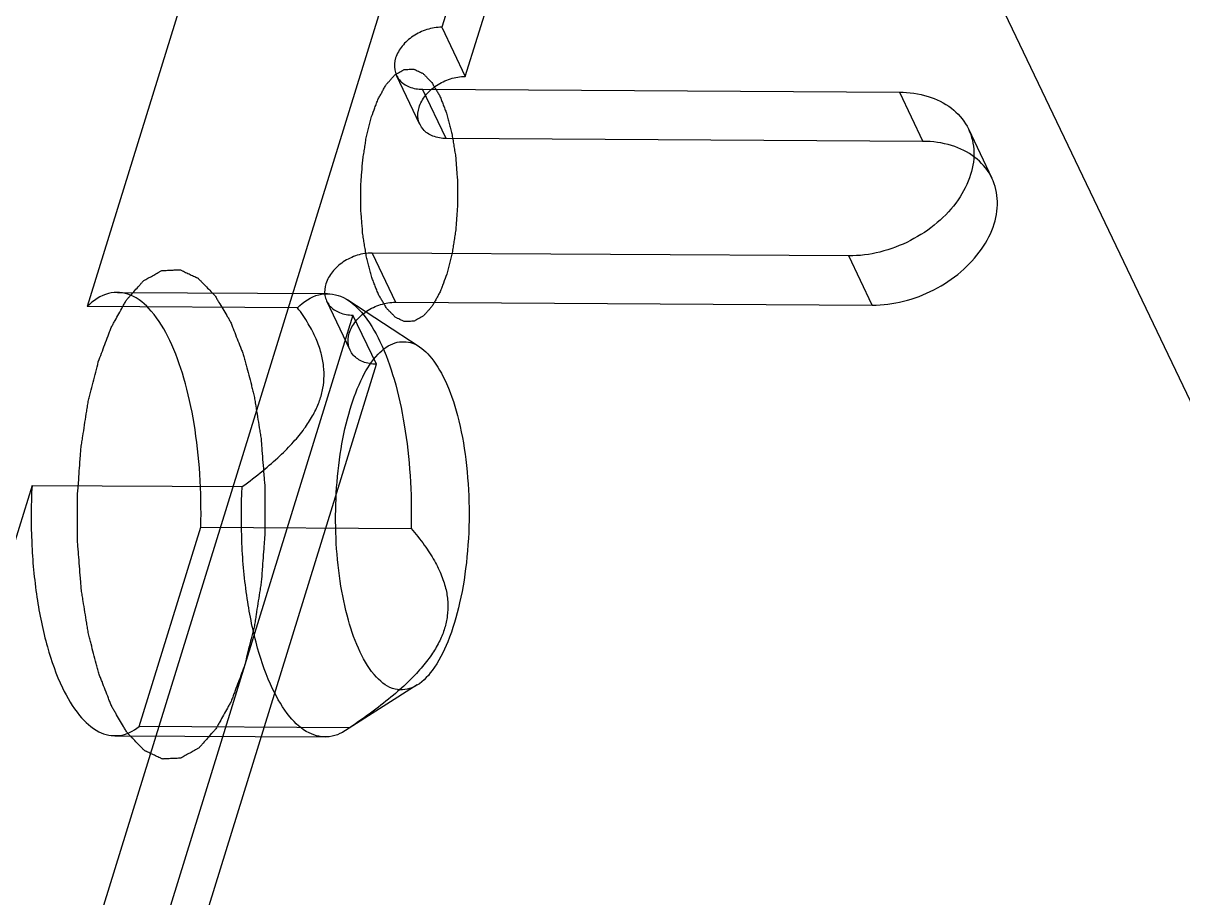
# Model space of a CAD drawing. Header units: millimetres. Extents: x 753 to 1632, y 352 to 973.
# Drawn here: x 1232.242 to 1235.903, y 770.289 to 773.05 of the extents above; entities that cross this region are included whole.
import ezdxf

# ---------------------------------------------------------------- set-up
doc = ezdxf.new("R2010")
doc.units = ezdxf.units.MM
doc.header["$LTSCALE"] = 30.734
doc.layers.get('0').update_dxf_attribs({"linetype": 'CONTINUOUS'})
doc.layers.add('CURVES', color=7, linetype='CONTINUOUS')

msp = doc.modelspace()

# ---------------------------------------------------------------- linework, layer by layer
at = {"color": 7, "linetype": 'Continuous'}
msp.add_line((1233.45344, 777.03338), (1240.28188, 762.73691), dxfattribs=at)
at = {"color": 6, "linetype": 'Continuous'}
for p, q in [((1233.77382, 773.71907), (1233.56322, 773.03757)), ((1233.63744, 772.88217), (1233.84804, 773.56367)), ((1233.46897, 773.41545), (1232.01657, 768.71549)), ((1232.80512, 773.32422), (1232.4441, 772.15596)), ((1233.56322, 773.03757), (1233.63744, 772.88217)), ((1233.49439, 772.73038), (1233.42017, 772.88578)), ((1233.50271, 772.84174), (1235.00792, 772.83279)), ((1233.57693, 772.68634), (1233.50271, 772.84174)), ((1235.00792, 772.83279), (1235.08214, 772.67739)), ((1235.22581, 772.71652), (1235.30004, 772.56112)), ((1235.08214, 772.67739), (1233.57693, 772.68634)), ((1234.84815, 772.31579), (1233.34294, 772.32474)), ((1233.34294, 772.32474), (1233.41716, 772.16935)), ((1234.92238, 772.16039), (1234.84815, 772.31579)), ((1232.53912, 772.20056), (1233.20289, 772.19662)), ((1233.10788, 772.15201), (1232.4441, 772.15596)), ((1233.27411, 772.01756), (1233.19989, 772.17295)), ((1233.49233, 772.0289), (1233.26696, 772.17588)), ((1233.41716, 772.16935), (1234.92238, 772.16039)), ((1233.28243, 772.12891), (1232.59496, 769.90426)), ((1233.35665, 771.97352), (1233.28243, 772.12891)), ((1232.66918, 769.74887), (1233.35665, 771.97352)), ((1232.26954, 771.5911), (1231.90852, 770.42283)), ((1232.26954, 771.5911), (1232.93332, 771.58715)), ((1232.60774, 770.82945), (1232.8024, 771.45937)), ((1232.8024, 771.45937), (1233.46618, 771.45542)), ((1233.48598, 770.9609), (1233.25887, 770.81661)), ((1233.27152, 770.8255), (1232.60774, 770.82945)), ((1232.53079, 770.80059), (1233.19457, 770.79664))]:
    msp.add_line(p, q, dxfattribs=at)
for points, start_tangent, end_tangent in [([(1233.56322, 773.03757), (1233.51647, 773.0303), (1233.4727, 773.00936), (1233.43812, 772.97808), (1233.41762, 772.94072), (1233.41464, 772.90324), (1233.42955, 772.87135), (1233.46042, 772.84962), (1233.50271, 772.84174)], (-0.9999823, 0.0059479), (0.9999823, -0.0059479)), ([(1233.57693, 772.68634), (1233.53484, 772.69414), (1233.50413, 772.71552), (1233.48899, 772.7471), (1233.49161, 772.78456), (1233.51176, 772.82195), (1233.54629, 772.85355), (1233.59045, 772.87482), (1233.63744, 772.88217)], (-0.9999823, 0.0059479), (0.9999823, -0.0059479)), ([(1235.00792, 772.83279), (1235.09848, 772.81949), (1235.17194, 772.78227), (1235.22154, 772.72486), (1235.24261, 772.65269), (1235.23286, 772.57248)], (0.9999823, -0.0059479), (-0.2952474, -0.9554208)), ([(1235.30709, 772.41708), (1235.31683, 772.4973), (1235.29576, 772.56948), (1235.24615, 772.62688), (1235.17269, 772.66409), (1235.08214, 772.67739)], (0.2952474, 0.9554208), (-0.9999823, 0.0059479)), ([(1235.23286, 772.57248), (1235.19308, 772.49243), (1235.12756, 772.42077), (1235.04272, 772.36417), (1234.94657, 772.32796), (1234.84815, 772.31579)], (-0.2952474, -0.9554208), (-0.9999823, 0.0059479)), ([(1234.92238, 772.16039), (1235.02081, 772.17257), (1235.11696, 772.20878), (1235.2018, 772.26539), (1235.26731, 772.33704), (1235.30709, 772.41708)], (0.9999823, -0.0059479), (0.2952474, 0.9554208)), ([(1233.34294, 772.32474), (1233.29619, 772.31747), (1233.25242, 772.29654), (1233.21784, 772.26525), (1233.19734, 772.2279), (1233.19436, 772.19041), (1233.20927, 772.15852), (1233.24014, 772.13679), (1233.28243, 772.12891)], (-0.9999823, 0.0059479), (0.9999823, -0.0059479)), ([(1232.7044, 772.04891), (1232.64591, 772.1416), (1232.5801, 772.19207), (1232.51131, 772.19696), (1232.4441, 772.15596)], (-0.4309932, 0.9023552), (-0.7161381, -0.6979586)), ([(1233.10788, 772.15201), (1233.1751, 772.19302), (1233.24388, 772.18813), (1233.30968, 772.13766), (1233.36818, 772.04496)], (0.7161381, 0.6979586), (0.4309932, -0.9023552)), ([(1232.93332, 771.58715), (1232.99827, 771.63725), (1233.05182, 771.68414), (1233.09519, 771.72837), (1233.12927, 771.77021), (1233.1552, 771.81034), (1233.1738, 771.8493), (1233.18574, 771.88793), (1233.19125, 771.92701), (1233.1902, 771.96704), (1233.18212, 772.00906), (1233.16621, 772.05374), (1233.14168, 772.10132), (1233.10788, 772.15201)], (0.80764, 0.5896759), (-0.5940088, 0.8044585)), ([(1233.35665, 771.97352), (1233.31456, 771.98132), (1233.28385, 772.00269), (1233.26871, 772.03428), (1233.27133, 772.07174), (1233.29148, 772.10912), (1233.32601, 772.14072), (1233.37017, 772.162), (1233.41716, 772.16935)], (-0.9999823, 0.0059479), (0.9999823, -0.0059479)), ([(1232.8024, 771.45937), (1232.79934, 771.62645), (1232.78116, 771.78636), (1232.74889, 771.92992), (1232.7044, 772.04891)], (0.027652, 0.9996176), (-0.4309932, 0.9023552)), ([(1233.23018, 771.56632), (1233.24531, 771.70663), (1233.27384, 771.83184), (1233.3137, 771.93354), (1233.36216, 772.0049), (1233.41589, 772.04112), (1233.47125, 772.03967), (1233.52446, 772.00051), (1233.57186, 771.92603)], (0.054944, 0.9984894), (0.4309932, -0.9023552)), ([(1233.36818, 772.04496), (1233.41268, 771.92596), (1233.44494, 771.78241), (1233.46312, 771.62252), (1233.46618, 771.45542)], (0.4309932, -0.9023552), (-0.027652, -0.9996176)), ([(1233.57186, 771.92603), (1233.61259, 771.81181), (1233.63905, 771.67239), (1233.6493, 771.51974), (1233.64274, 771.36502), (1233.61968, 771.21984), (1233.58209, 771.09718), (1233.53286, 771.00648), (1233.47608, 770.95527), (1233.41603, 770.94767), (1233.35742, 770.98505), (1233.30558, 771.06437)], (0.4309932, -0.9023552), (-0.4309932, 0.9023552)), ([(1232.26954, 771.5911), (1232.26856, 771.41142), (1232.28514, 771.23758), (1232.31818, 771.08108), (1232.36551, 770.95225)], (-0.054944, -0.9984894), (0.4309932, -0.9023552)), ([(1233.02928, 770.9483), (1232.98196, 771.07714), (1232.94892, 771.23363), (1232.93234, 771.40745), (1232.93332, 771.58715)], (-0.4309932, 0.9023552), (0.054944, 0.9984894)), ([(1233.30558, 771.06437), (1233.2684, 771.1656), (1233.24244, 771.28856), (1233.22941, 771.42515), (1233.23018, 771.56632)], (-0.4309932, 0.9023552), (0.054944, 0.9984894)), ([(1233.46618, 771.45542), (1233.50812, 771.40229), (1233.54015, 771.35235), (1233.5628, 771.30524), (1233.57658, 771.261), (1233.58232, 771.21913), (1233.58074, 771.1791), (1233.5722, 771.13978), (1233.55672, 771.10066), (1233.5339, 771.06089), (1233.50278, 771.01947), (1233.46207, 770.9756), (1233.41043, 770.92868), (1233.34703, 770.87864), (1233.27152, 770.8255)], (0.6512537, -0.75886), (-0.8307897, -0.5565865)), ([(1232.36551, 770.95225), (1232.41969, 770.86462), (1232.48048, 770.81336), (1232.54438, 770.80141), (1232.60774, 770.82945)], (0.4309932, -0.9023552), (0.7920371, 0.6104729)), ([(1233.27152, 770.8255), (1233.20816, 770.79746), (1233.14426, 770.80941), (1233.08348, 770.86067), (1233.02928, 770.9483)], (-0.7920371, -0.6104729), (-0.4309932, 0.9023552))]:
    msp.add_spline(points, degree=3, dxfattribs=dict(at, start_tangent=start_tangent, end_tangent=end_tangent))
at = {"layer": 'CURVES', "color": 4, "linetype": 'Continuous'}
for points, start_tangent, end_tangent in [([(1233.34156, 772.7554), (1233.35209, 772.78346), (1233.35736, 772.7975), (1233.35999, 772.80451), (1233.36263, 772.81153), (1233.36573, 772.81709), (1233.36882, 772.82266), (1233.37502, 772.83379), (1233.38122, 772.84491), (1233.38432, 772.85048), (1233.38742, 772.85604), (1233.39086, 772.85994), (1233.39431, 772.86385), (1233.4012, 772.87165), (1233.40809, 772.87945), (1233.41154, 772.88335), (1233.41498, 772.88726), (1233.41871, 772.88937), (1233.42244, 772.89148), (1233.42989, 772.8957), (1233.43735, 772.89992), (1233.44108, 772.90203), (1233.44481, 772.90414), (1233.44855, 772.9043), (1233.45228, 772.90447), (1233.45976, 772.9048), (1233.46724, 772.90513), (1233.47097, 772.90529), (1233.47471, 772.90546), (1233.47838, 772.90372), (1233.48205, 772.90199), (1233.48939, 772.89852), (1233.49673, 772.89505), (1233.5004, 772.89332), (1233.50407, 772.89159), (1233.50753, 772.88802), (1233.51099, 772.88446), (1233.51791, 772.87732), (1233.52483, 772.87019), (1233.5283, 772.86663), (1233.53176, 772.86306), (1233.53493, 772.85769), (1233.5381, 772.85232), (1233.54445, 772.84158), (1233.55079, 772.83084), (1233.55397, 772.82547), (1233.55714, 772.8201), (1233.55979, 772.81332), (1233.56245, 772.80653), (1233.56775, 772.79297), (1233.57306, 772.7794), (1233.57571, 772.77262), (1233.57836, 772.76584), (1233.58045, 772.75782), (1233.58254, 772.74981), (1233.58673, 772.73377), (1233.59091, 772.71774), (1233.593, 772.70973), (1233.59509, 772.70171), (1233.59654, 772.69277), (1233.59799, 772.68382), (1233.60088, 772.66593), (1233.60378, 772.64804), (1233.60668, 772.63016), (1233.6082, 772.61075), (1233.60972, 772.59134), (1233.61123, 772.57193), (1233.61275, 772.55252), (1233.61278, 772.533), (1233.61281, 772.51349), (1233.61283, 772.49398), (1233.61286, 772.47446), (1233.61144, 772.45526), (1233.61001, 772.43605), (1233.60859, 772.41684), (1233.60716, 772.39764), (1233.60434, 772.37947), (1233.60151, 772.3613), (1233.59869, 772.34314), (1233.59586, 772.32497), (1233.59167, 772.30826), (1233.58747, 772.29155), (1233.57907, 772.25813)], (0.3514462, 0.9362081), (-0.243713, -0.9698474)), ([(1233.57907, 772.25813), (1233.56853, 772.23007), (1233.56327, 772.21604), (1233.56063, 772.20903), (1233.558, 772.20201), (1233.5549, 772.19645), (1233.5518, 772.19088), (1233.54561, 772.17975), (1233.53941, 772.16862), (1233.53631, 772.16306), (1233.53321, 772.15749), (1233.52976, 772.15359), (1233.52632, 772.14969), (1233.51943, 772.14189), (1233.51254, 772.13408), (1233.50909, 772.13018), (1233.50564, 772.12628), (1233.50192, 772.12417), (1233.49819, 772.12206), (1233.49073, 772.11784), (1233.48328, 772.11362), (1233.47955, 772.11151), (1233.47582, 772.1094), (1233.47208, 772.10923), (1233.46834, 772.10907), (1233.46087, 772.10874), (1233.45339, 772.10841), (1233.44965, 772.10825), (1233.44592, 772.10808), (1233.44225, 772.10981), (1233.43858, 772.11155), (1233.43124, 772.11502), (1233.4239, 772.11848), (1233.42023, 772.12022), (1233.41656, 772.12195), (1233.4131, 772.12551), (1233.40964, 772.12908), (1233.40271, 772.13621), (1233.39579, 772.14334), (1233.39233, 772.14691), (1233.38887, 772.15047), (1233.3857, 772.15585), (1233.38252, 772.16122), (1233.37618, 772.17196), (1233.36983, 772.1827), (1233.36666, 772.18807), (1233.36349, 772.19344), (1233.36083, 772.20022), (1233.35818, 772.207), (1233.35288, 772.22057), (1233.34757, 772.23413), (1233.34492, 772.24092), (1233.34226, 772.2477), (1233.34017, 772.25571), (1233.33808, 772.26373), (1233.3339, 772.27976), (1233.32972, 772.29579), (1233.32763, 772.30381), (1233.32554, 772.31183), (1233.32409, 772.32077), (1233.32264, 772.32972), (1233.31974, 772.3476), (1233.31684, 772.36549), (1233.31395, 772.38338), (1233.31243, 772.40279), (1233.31091, 772.4222), (1233.30939, 772.44161), (1233.30787, 772.46102), (1233.30785, 772.48053), (1233.30782, 772.50005), (1233.30779, 772.51956), (1233.30777, 772.53908), (1233.30919, 772.55828), (1233.31062, 772.57749), (1233.31204, 772.59669), (1233.31347, 772.6159), (1233.31629, 772.63407), (1233.31911, 772.65223), (1233.32194, 772.6704), (1233.32476, 772.68857), (1233.32896, 772.70527), (1233.33316, 772.72198), (1233.34156, 772.7554)], (-0.3514462, -0.9362081), (0.243713, 0.9698474)), ([(1232.47889, 771.98127), (1232.4891, 772.00846), (1232.4993, 772.03564), (1232.50951, 772.06283), (1232.51461, 772.07642), (1232.51716, 772.08322), (1232.51971, 772.09001), (1232.52271, 772.0954), (1232.52572, 772.10079), (1232.53172, 772.11157), (1232.54373, 772.13314), (1232.55573, 772.1547), (1232.56174, 772.16548), (1232.56474, 772.17087), (1232.56774, 772.17626), (1232.57108, 772.18004), (1232.57442, 772.18382), (1232.58109, 772.19138), (1232.59445, 772.2065), (1232.6078, 772.22162), (1232.61448, 772.22918), (1232.61781, 772.23296), (1232.62115, 772.23674), (1232.62476, 772.23878), (1232.62838, 772.24082), (1232.6356, 772.24491), (1232.65004, 772.25309), (1232.66449, 772.26127), (1232.67171, 772.26536), (1232.67533, 772.2674), (1232.67894, 772.26944), (1232.68256, 772.2696), (1232.68618, 772.26976), (1232.69342, 772.27008), (1232.70791, 772.27072), (1232.72239, 772.27136), (1232.72963, 772.27168), (1232.73326, 772.27184), (1232.73688, 772.272), (1232.74043, 772.27032), (1232.74399, 772.26864), (1232.7511, 772.26528), (1232.76532, 772.25856), (1232.77953, 772.25185), (1232.78664, 772.24849), (1232.7902, 772.24681), (1232.79375, 772.24513), (1232.79711, 772.24167), (1232.80046, 772.23822), (1232.80717, 772.23131), (1232.82058, 772.21749), (1232.83399, 772.20368), (1232.8407, 772.19677), (1232.84405, 772.19331), (1232.8474, 772.18986), (1232.85048, 772.18466), (1232.85355, 772.17946), (1232.8597, 772.16905), (1232.87199, 772.14824), (1232.88429, 772.12743), (1232.89043, 772.11703), (1232.89351, 772.11182), (1232.89658, 772.10662), (1232.89915, 772.10005), (1232.90172, 772.09348), (1232.90686, 772.08034), (1232.91714, 772.05406), (1232.92742, 772.02777), (1232.93256, 772.01463), (1232.93513, 772.00806), (1232.9377, 772.00149), (1232.93973, 771.99372), (1232.94175, 771.98596), (1232.9458, 771.97043), (1232.9539, 771.93937), (1232.96201, 771.9083), (1232.96606, 771.89277), (1232.97011, 771.87724), (1232.97291, 771.85991), (1232.97572, 771.84258), (1232.98134, 771.80792), (1232.98695, 771.77326), (1232.98976, 771.75593), (1232.99257, 771.73861), (1232.99404, 771.7198), (1232.99551, 771.701), (1232.99845, 771.66339), (1233.00139, 771.62578), (1233.00286, 771.60698), (1233.00433, 771.58818), (1233.00436, 771.56927), (1233.00439, 771.55037), (1233.00444, 771.51256), (1233.00449, 771.47475), (1233.00452, 771.45585), (1233.00454, 771.43695), (1233.00316, 771.41834), (1233.00178, 771.39974), (1232.99902, 771.36252), (1232.99626, 771.32531), (1232.99488, 771.30671), (1232.9935, 771.2881), (1232.99076, 771.2705), (1232.98802, 771.2529), (1232.98255, 771.21771), (1232.97708, 771.18251), (1232.97435, 771.16491), (1232.97161, 771.14731), (1232.96754, 771.13112), (1232.96348, 771.11494), (1232.95534, 771.08256), (1232.93907, 771.01781)], (0.3514462, 0.9362081), (-0.243713, -0.9698474)), ([(1232.93907, 771.01781), (1232.92886, 770.99063), (1232.91866, 770.96344), (1232.90845, 770.93626), (1232.90335, 770.92266), (1232.9008, 770.91587), (1232.89825, 770.90907), (1232.89525, 770.90368), (1232.89225, 770.89829), (1232.88624, 770.88751), (1232.87423, 770.86595), (1232.86223, 770.84438), (1232.85622, 770.8336), (1232.85322, 770.82821), (1232.85022, 770.82282), (1232.84688, 770.81904), (1232.84354, 770.81526), (1232.83687, 770.8077), (1232.82351, 770.79258), (1232.81016, 770.77747), (1232.80349, 770.76991), (1232.80015, 770.76613), (1232.79681, 770.76235), (1232.7932, 770.7603), (1232.78959, 770.75826), (1232.78236, 770.75417), (1232.76792, 770.74599), (1232.75347, 770.73782), (1232.74625, 770.73373), (1232.74264, 770.73168), (1232.73902, 770.72964), (1232.7354, 770.72948), (1232.73178, 770.72932), (1232.72454, 770.729), (1232.71005, 770.72836), (1232.69557, 770.72772), (1232.68833, 770.7274), (1232.68471, 770.72724), (1232.68108, 770.72709), (1232.67753, 770.72876), (1232.67397, 770.73044), (1232.66687, 770.7338), (1232.65265, 770.74052), (1232.63843, 770.74724), (1232.63132, 770.7506), (1232.62776, 770.75228), (1232.62421, 770.75395), (1232.62085, 770.75741), (1232.6175, 770.76086), (1232.6108, 770.76777), (1232.59738, 770.78159), (1232.58397, 770.79541), (1232.57727, 770.80231), (1232.57391, 770.80577), (1232.57056, 770.80922), (1232.56749, 770.81443), (1232.56441, 770.81963), (1232.55826, 770.83003), (1232.54597, 770.85084), (1232.53367, 770.87165), (1232.52753, 770.88206), (1232.52445, 770.88726), (1232.52138, 770.89246), (1232.51881, 770.89903), (1232.51624, 770.9056), (1232.5111, 770.91875), (1232.50082, 770.94503), (1232.49054, 770.97131), (1232.4854, 770.98445), (1232.48283, 770.99102), (1232.48026, 770.99759), (1232.47824, 771.00536), (1232.47621, 771.01312), (1232.47216, 771.02866), (1232.46406, 771.05972), (1232.45596, 771.09078), (1232.45191, 771.10631), (1232.44785, 771.12184), (1232.44505, 771.13917), (1232.44224, 771.1565), (1232.43662, 771.19116), (1232.43101, 771.22582), (1232.4282, 771.24315), (1232.42539, 771.26048), (1232.42392, 771.27928), (1232.42245, 771.29808), (1232.41951, 771.33569), (1232.41657, 771.3733), (1232.4151, 771.3921), (1232.41363, 771.41091), (1232.4136, 771.42981), (1232.41358, 771.44871), (1232.41352, 771.48652), (1232.41347, 771.52433), (1232.41344, 771.54323), (1232.41342, 771.56214), (1232.4148, 771.58074), (1232.41618, 771.59935), (1232.41894, 771.63656), (1232.4217, 771.67377), (1232.42309, 771.69238), (1232.42447, 771.71098), (1232.4272, 771.72858), (1232.42994, 771.74618), (1232.43541, 771.78138), (1232.44088, 771.81658), (1232.44361, 771.83417), (1232.44635, 771.85177), (1232.45042, 771.86796), (1232.45449, 771.88415), (1232.46262, 771.91652), (1232.47889, 771.98127)], (-0.3514462, -0.9362081), (0.243713, 0.9698474))]:
    msp.add_spline(points, degree=3, dxfattribs=dict(at, start_tangent=start_tangent, end_tangent=end_tangent))

doc.saveas('drawing.dxf')
